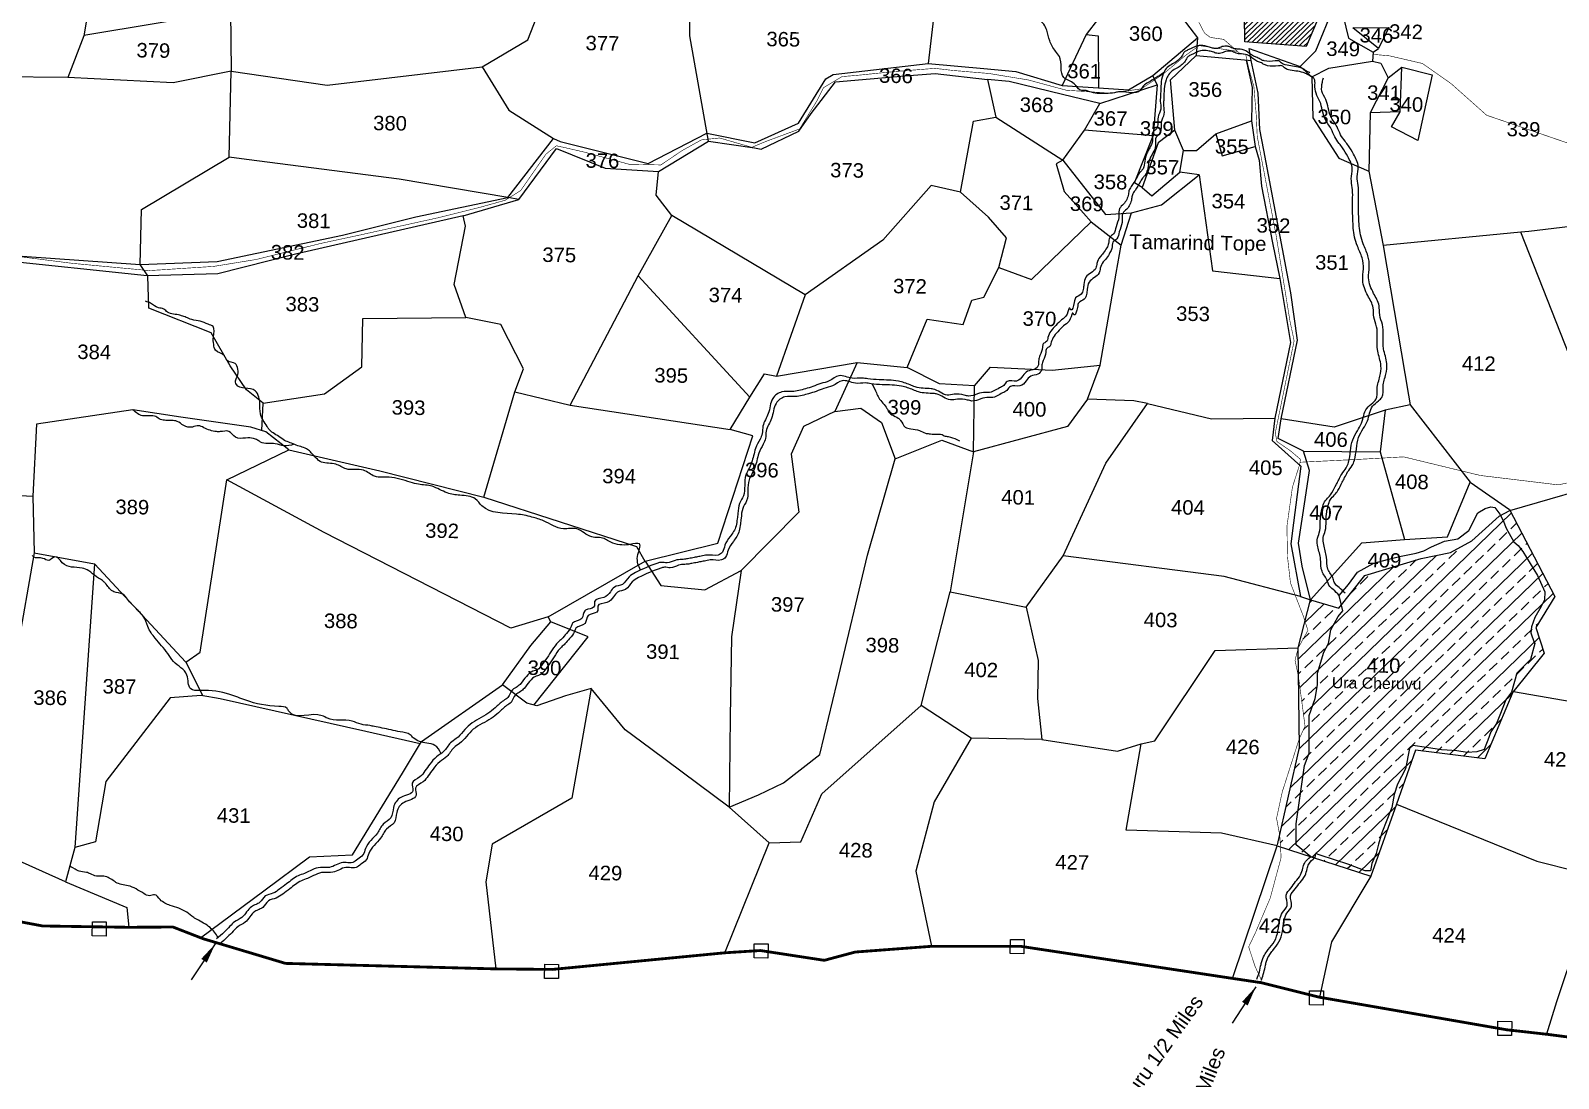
# Model space of a CAD drawing. Header units: feet. Extents: x 744761 to 763303, y 1620064 to 1627037.
# Drawn here: x 751980 to 754616, y 1621696 to 1623505 of the extents above; entities that cross this region are included whole.
import ezdxf
from ezdxf.enums import TextEntityAlignment as Align

# ---------------------------------------------------------------- set-up
doc = ezdxf.new("R2010")
doc.units = ezdxf.units.FT
doc.header["$LTSCALE"] = 15
doc.header["$MEASUREMENT"] = 0
doc.linetypes.add('HIDDEN2', pattern=[0.1875, 0.125, -0.0625])
for name, color, linetype in [('PLOT', 7, 'Continuous'), ('PLOT NO', 7, 'Continuous'), ('ROADS', 6, 'Continuous'), ('TANKS-STREAM', 4, 'Continuous'), ('TEXT', 1, 'Continuous'), ('VILLAGE', 30, 'Continuous'), ('VILLAGE STONES', 240, 'Continuous')]:
    doc.layers.add(name, color=color, linetype=linetype)
doc.layers.add('VILLAGE BOUNDRY', color=5, linetype='HIDDEN2', lineweight=100)
doc.styles.get("Standard").update_dxf_attribs({"font": 'arial.ttf'})
doc.linetypes.add('DOTS', pattern='A,1e-06,-3,["●",Standard,S=3,R=0,X=-1.25,Y=-1.25],-3', length=6.000001)
doc.dimstyles.get("Standard").update_dxf_attribs({"dimtxt": 0.18, "dimasz": 0.18, "dimexe": 0.18, "dimexo": 0.0625, "dimgap": 0.09, "dimtad": 0, "dimtih": 1, "dimtoh": 1, "dimdec": 4, "dimzin": 0, "dimdsep": 46, "dimtxsty": 'Standard', "dimcen": 0.09, "dimadec": 0, "dimazin": 0, "dimtfac": 1, "dimtdec": 4, "dimtofl": 0, "dimtmove": 0, "dimatfit": 3, "dimfxl": 1, "dimtolj": 1, "dimtzin": 0, "dimarcsym": 0})

msp = doc.modelspace()

# ---------------------------------------------------------------- hatches: boundary and pattern name
at = {"layer": 'TANKS-STREAM'}
h = msp.add_hatch(dxfattribs=at)
h.set_pattern_fill('ANSI33', color=256, scale=150, angle=359.094602, style=0)
h.paths.add_polyline_path([(754537.8, 1622362.3), (754591.5, 1622429.8), (754577.1, 1622474.4), (754609.9, 1622527.7), (754532.4, 1622676.3), (754513.7, 1622666.6), (754466.7, 1622623.9), (754430.2, 1622603.4), (754379.6, 1622593.5), (754282, 1622563.7), (754237.6, 1622507.7), (754188.3, 1622522.2), (754178.9, 1622485), (754184, 1622469.1), (754167.3, 1622439), (754168, 1622387.3), (754179.1, 1622303.5), (754169.4, 1622283.2), (754169.6, 1622267.1), (754135.4, 1622115.6), (754136.7, 1622095.7), (754292.5, 1622044.7), (754336.7, 1622169.2), (754369.4, 1622262.2), (754489.2, 1622247.7)])
h.paths.add_polyline_path([(754286.5, 1622393.9), (754342, 1622393), (754342.5, 1622422.9), (754287, 1622423.8)], flags=24)
h.paths.add_polyline_path([(754288, 1622575.5), (754343.5, 1622574.6), (754344, 1622604.6), (754288.5, 1622605.4)], flags=25)
at = {"layer": 'VILLAGE'}
h = msp.add_hatch(dxfattribs=at)
h.set_pattern_fill('ANSI31', color=256, scale=48.840673, angle=-0.9054, style=0)
h.set_pattern_definition([(44.09460227, (-7660.5757, 49417.927), (-4.24819309, 4.384621666), [])])
h.paths.add_polyline_path([(754202.5, 1623527.3), (754216.6, 1623547.1), (754208.4, 1623551.2), (754204.8, 1623585.1), (754191.8, 1623610.8), (754174.1, 1623611.5), (754175, 1623563.1), (754134.2, 1623565.9), (754131.9, 1623597.9), (754046.1, 1623595.8), (754045.8, 1623570.1), (754027.2, 1623573.3), (754033.7, 1623602.4), (754117.9, 1623607.6), (754120.6, 1623647.7), (754026.6, 1623638.7), (754006.9, 1623578.9), (754003.5, 1623542.8), (754034.8, 1623540.7), (754045.8, 1623548.2), (754045.7, 1623549.8), (754060.8, 1623558.5), (754045.8, 1623548.2), (754047.6, 1623531.6), (754074.7, 1623530.2), (754075, 1623484.9), (754181.2, 1623477.1)])

# ---------------------------------------------------------------- linework, layer by layer
at = {"layer": 'PLOT'}
for points in [[(753316.9, 1623048.4), (753086.5, 1623185.6), (753059.4, 1623220.6), (753063.7, 1623261.1), (753150, 1623313.7), (753117.8, 1623495.5), (753116.3, 1623674.8)], [(752096.7, 1623644.1), (752072, 1623495.6), (752044.5, 1623423.6), (751806, 1623425.7), (751693.6, 1623483.6)], [(752759.1, 1623442.1), (752837.9, 1623488.6), (752873.2, 1623579.1)], [(752072.2, 1623496.7), (752325.2, 1623538.8), (752326.2, 1623434.4), (752226, 1623414.4), (752044.5, 1623423.6)], [(753954, 1623544), (753993.4, 1623491.7)], [(754170.8, 1623442.3), (754197.6, 1623469.8), (754229.3, 1623546.7), (754240.7, 1623545.8), (754254.2, 1623491.3), (754296.8, 1623467.1), (754295.4, 1623451.9)], [(753537.9, 1623525.8), (753528.8, 1623447.7)], [(753822.9, 1623525.1), (753801.5, 1623497.8), (753760.1, 1623409.9)], [(754296.8, 1623467.1), (754305.7, 1623473.6), (754261.4, 1623509.5), (754323.5, 1623509.6), (754305.7, 1623473.6)], [(751867.4, 1623122), (752169.5, 1623100.9), (752302, 1623106.1), (752518.7, 1623151.2), (752645.2, 1623183.1), (752803.9, 1623216.1), (752882.5, 1623318.1), (752894, 1623313.3), (753046, 1623274.9), (753146.8, 1623327.6), (753229.8, 1623311), (753305.3, 1623344.9), (753352.4, 1623421.4), (753365, 1623428.6), (753528.8, 1623447.7), (753624.6, 1623438.8), (753680.2, 1623433.7), (753760.1, 1623409.9), (753822.5, 1623405.7), (753874.6, 1623402.1), (753916.7, 1623426.8), (753993.4, 1623491.7), (753991, 1623461.3), (754080.7, 1623453.4), (754086.2, 1623452.9), (754082.9, 1623473.8), (754170.8, 1623442.3), (754190.9, 1623424.9), (754219.8, 1623439.7), (754295.4, 1623451.9), (754309.6, 1623448), (754322.2, 1623422.9), (754346.1, 1623441.4), (754398.2, 1623428), (754373.5, 1623314.9), (754328.1, 1623338.5), (754343.2, 1623364.3), (754346.1, 1623441.4)], [(753801.5, 1623497.8), (753822.4, 1623495.3), (753822.5, 1623405.7)], [(753969.4, 1623297.3), (753954.5, 1623332.4), (753946.8, 1623419.4), (753991, 1623461.3)], [(754077.3, 1623453.7), (754087.8, 1623406.5), (754086.8, 1623348.8), (754093, 1623304.4), (754099.7, 1623280.6), (754104.1, 1623236), (754123.1, 1623138.3), (754135.8, 1623076.4), (754154.2, 1622966.1), (754127.1, 1622835.6), (754122.1, 1622797.1), (754171.6, 1622752.7), (754159.2, 1622654.9), (754154.5, 1622618.6), (754171, 1622527.8), (754188.3, 1622522.2), (754173.8, 1622580), (754167.8, 1622619.5), (754179.1, 1622695.3), (754186.5, 1622744.9), (754176.6, 1622778.7), (754308.9, 1622777.2)], [(754317.3, 1622849.2), (754229.4, 1622819.8), (754137.8, 1622834.5), (754166, 1622970.3), (754154.8, 1623052), (754129.8, 1623182.6), (754107.8, 1623298), (754101, 1623333.6), (754098, 1623396.3), (754086.2, 1623452.9)], [(752815.6, 1622880.9), (752830.9, 1622920.9), (752791.7, 1622997.2), (752731.3, 1623009.2), (752710.9, 1623066.1), (752730.7, 1623166.9), (752726.5, 1623184.8), (752822.4, 1623212.8), (752803.9, 1623216.1), (752616.4, 1623248.1), (752352.7, 1623282.1), (752323.1, 1623285.9), (752326.2, 1623434.4), (752492.1, 1623410.4), (752759.1, 1623442.1), (752805.3, 1623366.9), (752882.5, 1623318.1)], [(753150, 1623313.7), (753229.3, 1623302.3), (753240.7, 1623299.7), (753305.9, 1623331.1), (753326.8, 1623361.2), (753368.7, 1623416.3), (753488.8, 1623426.2), (753540.8, 1623430.4), (753631.2, 1623419.9)], [(753898.1, 1623233.9), (753884.6, 1623241.7), (753916.9, 1623322.6), (753798.5, 1623332.4), (753824.9, 1623378.6), (753924, 1623410.6), (753916.7, 1623426.8)], [(754190.9, 1623424.9), (754192.6, 1623353.9), (754237.5, 1623284.2), (754289.3, 1623261.9)], [(754322.2, 1623422.9), (754291.4, 1623362.4), (754289.3, 1623261.9), (754313.9, 1623133.8), (754357.4, 1622875.1), (754360.2, 1622858.7), (754464.1, 1622724.8), (754531.7, 1622677.6), (754609.9, 1622527.7), (754577.1, 1622474.4), (754591.5, 1622429.8), (754537.8, 1622362.3), (754489.2, 1622247.7), (754369.4, 1622262.2), (754336.7, 1622169.2), (754292.5, 1622044.7), (754224.7, 1621931.7), (754203.9, 1621836)], [(753824.9, 1623378.6), (753760.5, 1623394.3), (753668.3, 1623416.7), (753631.2, 1623419.9), (753645.7, 1623355.1), (753760.9, 1623280.7), (753798.5, 1623332.4)], [(753924, 1623410.6), (753916.9, 1623322.6)], [(753608.7, 1622891.1), (753548.2, 1622894.7), (753492.8, 1622923.1), (753527, 1623006.2), (753589.1, 1622996.9), (753604.1, 1623039), (753624.6, 1623044.1), (753650.5, 1623095.4), (753663.9, 1623146.5), (753632.8, 1623182.3), (753584.4, 1623225.5), (753607.3, 1623348), (753645.7, 1623355.1)], [(753907, 1622860.9), (753883.6, 1622865.6), (753804, 1622868.4), (753825.3, 1622926.9), (753853.1, 1623085.5), (753861.6, 1623133.9), (753879.7, 1623189.9), (753931.3, 1623203.7), (753996.3, 1623255.7), (753962.8, 1623260), (753969.4, 1623297.3), (753991.7, 1623297.3), (754025.4, 1623326.3), (754086.8, 1623348.8)], [(754343.2, 1623364.3), (754291.4, 1623362.4)], [(753954.5, 1623332.4), (753925.8, 1623310.6), (753898.1, 1623233.9), (753914.9, 1623219.3), (753962.8, 1623260)], [(754025.4, 1623326.3), (754035.8, 1623288.4), (754092.9, 1623304.6)], [(752822.4, 1623212.8), (752887.8, 1623301.2), (752971.6, 1623266.9), (753063.7, 1623261.1)], [(752381.7, 1622861.4), (752352.8, 1622884.4), (752324.7, 1622926.1), (752291.7, 1622982.7), (752184.2, 1623025.6), (752182.5, 1623081), (752169.5, 1623100.9), (752171.8, 1623195.5), (752323.1, 1623285.9)], [(753760.9, 1623280.7), (753749.9, 1623274.3), (753763.5, 1623226.9), (753783.5, 1623204.3), (753810.2, 1623174.3), (753861.6, 1623133.9)], [(753760.9, 1623280.7), (753835, 1623186.9), (753879.7, 1623189.9)], [(753584.4, 1623225.5), (753534.2, 1623237.1), (753450.5, 1623142.8), (753316.9, 1623048.4), (753266.9, 1622907.8), (753406.3, 1622931.6), (753492.8, 1622923.1)], [(753996.3, 1623255.7), (754019.3, 1623089.6), (754135.8, 1623076.4)], [(754532.4, 1622676.3), (754719.2, 1622730), (754884.7, 1622915.8), (754689, 1623058.8), (754768.8, 1623146.7), (754878.3, 1623252.7), (754921.3, 1623249.7), (754826.9, 1623092.8), (754845.5, 1623079), (754936.2, 1623186.5), (754967.9, 1623176), (754990.1, 1623159.7), (755025.4, 1623156.8), (755108.7, 1623130.2), (755043.9, 1623100.6), (755019.5, 1623081.5), (754995.1, 1623071.3), (754959.7, 1623028.9), (754920.2, 1623105.5), (754863.9, 1623044.5), (754884.7, 1622915.8)], [(752726.6, 1623184.5), (752437.5, 1623118.3), (752303.5, 1623084.8), (752181.4, 1623081), (751917.9, 1623108.8), (751708.7, 1623103.1), (751611.2, 1623116.8), (751527.3, 1623097), (751440.6, 1623084.5), (751226.7, 1623058.3), (751119.8, 1623235.3)], [(752911.3, 1622857.9), (753028.6, 1623081.2), (753086.5, 1623185.6)], [(753650.5, 1623095.4), (753706.9, 1623075), (753810.2, 1623174.3)], [(754565, 1623157.7), (754551.6, 1623156.4)], [(754768.8, 1623146.7), (754713.4, 1623175.3), (754565, 1623157.7)], [(755040.3, 1622364.3), (755025.2, 1622369.9), (755008.3, 1622383.1), (754973.4, 1622388.9), (754885, 1622477.9), (754757, 1622625.2), (754719.2, 1622730), (754551.6, 1623156.4), (754313.9, 1623133.8)], [(753028.6, 1623081.2), (753221.2, 1622871.5)], [(752379.3, 1622814), (752381.7, 1622861.4), (752487.4, 1622877.5), (752552, 1622924.2), (752553.4, 1623007.4), (752731.3, 1623009.2)], [(753406.3, 1622931.6), (753367.6, 1622847), (753412.9, 1622852.5), (753448.5, 1622827.8), (753471.7, 1622765.3), (753552.7, 1622797.7), (753607.3, 1622777.6)], [(753804, 1622868.4), (753769.3, 1622820.9), (753607.3, 1622777.6), (753608.7, 1622891.1), (753636.6, 1622923.8), (753742.7, 1622918.4), (753825.3, 1622926.9)], [(753040.6, 1622588.8), (753166.2, 1622619.5), (753226.2, 1622804.9), (753187.2, 1622816), (753221.2, 1622871.5), (753246.2, 1622912.3), (753266.9, 1622907.8)], [(752873.3, 1622492.8), (752808.9, 1622473.2), (752487, 1622638), (752319.1, 1622729.3), (752426.1, 1622780.8), (752583, 1622744.6), (752762.2, 1622699.4), (752815.6, 1622880.9), (752911.3, 1622857.9), (753187.2, 1622816)], [(752426.1, 1622780.8), (752386.4, 1622811.8), (752360.1, 1622819.8), (752239.5, 1622837.5), (752156.8, 1622849.7), (751990.5, 1622825), (751984.4, 1622700.9)], [(752379.3, 1622814), (752381.7, 1622861.4), (752381.7, 1622861.4)], [(753367.6, 1622847), (753313.9, 1622821.4), (753292.6, 1622773.5), (753305.9, 1622673), (753206.3, 1622572.8), (753189.5, 1622457.8), (753187.4, 1622319.5), (753185.6, 1622163.8)], [(754171, 1622527.8), (754039.5, 1622562.3), (753761.9, 1622598), (753815.1, 1622713.9), (753835.4, 1622758), (753907, 1622860.9), (754017.6, 1622834.3), (754127.1, 1622835.6)], [(754360.2, 1622858.7), (754317.3, 1622849.2), (754308.9, 1622777.2), (754350.9, 1622626.2)], [(752380.5, 1622837.7), (752380.5, 1622837.7)], [(754176.6, 1622778.7), (754132.5, 1622800.2), (754137.8, 1622834.5)], [(753254.3, 1622102.4), (753185.6, 1622163.8), (753236.2, 1622185.2), (753279, 1622206.1), (753342.2, 1622254.9), (753371.7, 1622379.1), (753423.9, 1622599.2), (753471.7, 1622765.3)], [(753607.3, 1622777.6), (753566.6, 1622535.5), (753697.8, 1622509.2), (753761.9, 1622598)], [(751561.8, 1622245.8), (751533, 1622428.7), (751626.2, 1622549.9), (751733.9, 1622714.4), (751887.8, 1622706.1), (751984.4, 1622700.9), (751986.5, 1622603), (752090.6, 1622583.9), (752248.4, 1622414.5), (752272.7, 1622431.5), (752319.1, 1622729.3)], [(754188.3, 1622522.2), (754277.2, 1622620.2), (754350.9, 1622626.2), (754424.9, 1622630.4), (754464.1, 1622724.8)], [(752762.2, 1622699.4), (753025.7, 1622614), (753040.3, 1622588.7)], [(754131.7, 1622099), (754169.6, 1622267.1), (754167.3, 1622439), (754188.3, 1622522.2), (754237.6, 1622507.7), (754282, 1622563.7), (754379.6, 1622593.5), (754430.2, 1622603.4), (754466.7, 1622623.9), (754513.7, 1622666.6), (754532.4, 1622676.3)], [(751986.5, 1622603), (751897.9, 1622098.9)], [(752090.6, 1622583.9), (752056.6, 1622094.6)], [(753185.6, 1622163.8), (753050.1, 1622264.7), (753006.2, 1622297.3), (752947.4, 1622369.1), (752902.9, 1622356.1), (752853.7, 1622339), (752836.4, 1622343.6), (752794.7, 1622375.1), (752843.2, 1622443.2), (752877.8, 1622484), (752873.3, 1622492.8), (753040.6, 1622588.8), (753067.7, 1622546.6), (753143.8, 1622539.3), (753206.3, 1622572.8)], [(753725.2, 1622281.1), (753603.2, 1622283), (753516.7, 1622339.7), (753566.6, 1622535.5)], [(753697.8, 1622509.2), (753718.6, 1622417), (753717.5, 1622351.4), (753725.2, 1622281.1), (753855.3, 1622260.9), (753896.2, 1622273.4)], [(752848.8, 1622340.3), (752942.1, 1622457.9), (752877.8, 1622484)], [(754131.2, 1622097.5), (754034.7, 1622119.3), (753870.5, 1622124.1), (753896.2, 1622273.4), (753919.7, 1622278.7), (754024.2, 1622434.6), (754167.3, 1622439)], [(752248.4, 1622414.5), (752277.7, 1622356.4)], [(752273.6, 1621938.6), (752382.7, 1622019.9), (752461.2, 1622078.4), (752535.5, 1622081.6), (752621.7, 1622222.9), (752654.8, 1622277.2), (752794.7, 1622375.1)], [(752947.4, 1622369.1), (752913.8, 1622179.5), (752776.7, 1622100.4), (752765.8, 1622035), (752782.8, 1621884.9)], [(752652.6, 1622273.5), (752558.6, 1622294.7), (752307.4, 1622351), (752274.6, 1622357), (752220.9, 1622353), (752110.3, 1622208.3), (752092.1, 1622104.4), (752056.6, 1622094.6), (752040.8, 1622034.9), (752146.4, 1621991), (752149.5, 1621956.7)], [(755020.3, 1622250), (754966.3, 1622257.6), (754931.6, 1622282.6), (754897.8, 1622298.1), (754724.5, 1622330.9), (754538.7, 1622363.4)], [(753178.2, 1621912.7), (753254.3, 1622102.4), (753309.4, 1622104.5), (753345.1, 1622187.3), (753516.7, 1622339.7)], [(753603.2, 1622283), (753539.1, 1622173.1), (753507.8, 1622053.7), (753534.7, 1621923.9)], [(752040.8, 1622034.9), (751897.9, 1622098.9), (751854.9, 1622100), (751759, 1622170.4), (751708.7, 1622181.8), (751649.3, 1622025)], [(754336.7, 1622169.2), (754579.2, 1622070.8), (754647.6, 1622053.8), (754687, 1622025.6), (754649.3, 1621936.4), (754613.1, 1621828.3), (754595.9, 1621772.1)], [(754053.9, 1621868.5), (754131.2, 1622097.5), (754292.5, 1622044.7)]]:
    msp.add_lwpolyline(points, dxfattribs=at)
at = {"layer": 'ROADS', "linetype": 'HIDDEN2', "ltscale": 10, "const_width": 1}
for points in [[(753992.9, 1623524.6), (754005.6, 1623500.1), (754015.7, 1623492.6), (754038.5, 1623489.4), (754057.6, 1623473), (754067.3, 1623464.2), (754076.7, 1623463.2), (754081.8, 1623440), (754090.8, 1623407.7), (754094.8, 1623359.1), (754096.6, 1623321.6), (754128.8, 1623153.1), (754153, 1623003.2), (754160.2, 1622969.2), (754133.4, 1622837.9), (754127.6, 1622809.8), (754130.7, 1622795), (754153.5, 1622779.4), (754171.3, 1622764.3), (754169.5, 1622754.5), (754157.3, 1622716.7), (754147.8, 1622648.6), (754148.8, 1622596), (754153.9, 1622551.1), (754176.6, 1622492.4), (754184, 1622469.1), (754167.3, 1622439), (754161.8, 1622417.6), (754168, 1622387.3), (754179.1, 1622303.5), (754169.4, 1622283.2), (754139.8, 1622190.7), (754129.9, 1622144.9), (754135.4, 1622115.6), (754137.8, 1622077.3), (754119.1, 1622007.6), (754094, 1621948.6), (754081.8, 1621922.9), (754093, 1621888.6), (754103.7, 1621866.2), (754102.5, 1621861.3)], [(754170.4, 1622759.4), (754277, 1622764.7), (754349.2, 1622768.7), (754481.4, 1622736.6), (754615.7, 1622720.4), (754667.2, 1622731)]]:
    msp.add_lwpolyline(points, dxfattribs=at)
at = {"layer": 'ROADS', "linetype": 'DOTS', "ltscale": 0.5, "const_width": 1}
for points in [[(754062.5, 1623468.6), (753996.5, 1623478.6), (753972.4, 1623461.3), (753934.2, 1623429.4), (753896.6, 1623403.9), (753843.6, 1623396.4), (753766.8, 1623401.6), (753701.9, 1623419.2), (753634, 1623430.4), (753571.4, 1623435.7), (753540.7, 1623439.3), (753468, 1623433.5), (753405.8, 1623427.2), (753380.3, 1623425.1), (753348.2, 1623405.8), (753336.3, 1623382.2), (753307, 1623334.7), (753249.2, 1623313.3), (753224.6, 1623303), (753169, 1623319.1), (753137.5, 1623315.8), (753104.4, 1623297.4), (753067.7, 1623272.6), (753012.6, 1623273.8), (752936.9, 1623294.4), (752908.6, 1623301), (752887.5, 1623305.7), (752869.2, 1623291), (752825.8, 1623228.3), (752799, 1623211.6), (752756.5, 1623199.7), (752684.6, 1623181.7), (752542.8, 1623150.4), (752480, 1623136.9), (752369.4, 1623109.4), (752296.6, 1623097.5), (752185.4, 1623090.2), (752053.5, 1623102.6), (751941.7, 1623116.8)], [(755311.1, 1623003.7), (755242.8, 1623033.7), (755210, 1623043.9), (755092.8, 1623082.4), (755076.3, 1623115.4), (755012.6, 1623139.6), (754918.4, 1623209.1), (754832.8, 1623260.4), (754758.4, 1623284.4), (754660, 1623300.8), (754492.3, 1623358.4), (754431.1, 1623412.9), (754381.6, 1623447.7), (754324.6, 1623460.9), (754296.4, 1623463.5)]]:
    msp.add_lwpolyline(points, dxfattribs=at)
at = {"layer": 'TANKS-STREAM'}
msp.add_lwpolyline([(754188.9, 1622078.3), (754163.9, 1622099.3), (754163.8, 1622135.5), (754178, 1622235.9), (754186.4, 1622257.4), (754186.1, 1622322), (754196.6, 1622351.4), (754200.3, 1622375.5), (754200.6, 1622395.2), (754211.6, 1622431.6), (754219.5, 1622446.7), (754223.3, 1622469.9), (754236.2, 1622492.9), (754244.4, 1622502.7), (754237.9, 1622529.5), (754253.9, 1622548.3), (754269.3, 1622569.4), (754297.9, 1622585.5), (754321.3, 1622591.3), (754342.2, 1622596.8), (754370.9, 1622602.2), (754383.9, 1622606.3), (754397, 1622613.4), (754419.7, 1622623), (754442.6, 1622627.2), (754461.5, 1622641.6), (754477.3, 1622672.2), (754490, 1622679.5), (754499.3, 1622682.7), (754506.2, 1622681.4), (754515.1, 1622669.8), (754520.6, 1622658.6), (754525.8, 1622645.4), (754539.2, 1622622.3), (754546.6, 1622615.6), (754554.6, 1622605.3), (754579.9, 1622564), (754592.5, 1622536), (754592.2, 1622522.1), (754586.3, 1622510.7), (754575.4, 1622491.7), (754569.9, 1622475.5), (754568.8, 1622464.9), (754574.3, 1622448.5), (754575.7, 1622446.6), (754568, 1622418.9), (754544.6, 1622395.5), (754535, 1622362.5), (754525.7, 1622349.3), (754515.2, 1622323), (754509.2, 1622308.3), (754499.8, 1622294), (754494.3, 1622279.7), (754490.8, 1622271.1), (754487.8, 1622263.5), (754475.3, 1622259.4), (754458.9, 1622258.7), (754441.2, 1622261.4), (754424.4, 1622262.6), (754414.3, 1622263.2), (754388.5, 1622267), (754365, 1622270.7), (754359.2, 1622265.1), (754352.3, 1622230.3), (754338.4, 1622203.7), (754332.9, 1622186.1), (754328.7, 1622163.6), (754311.5, 1622120), (754305.5, 1622100.2), (754301.5, 1622084.1), (754294.5, 1622066.7), (754291.9, 1622054.3), (754282.8, 1622054.1), (754254.4, 1622065), (754204.9, 1622081.2), (754197.1, 1622083.8), (754196, 1622077.2), (754188.9, 1622078.3)], dxfattribs=at)
for points in [[(753934.9, 1623431.3), (753908.2, 1623414.8), (753900, 1623408.8), (753894.5, 1623401.1), (753860.8, 1623398.8), (753846.7, 1623396.7), (753832.1, 1623395.8), (753820.3, 1623396), (753807.7, 1623399), (753801.3, 1623400.8), (753791, 1623401.8), (753780.8, 1623412.8), (753762.9, 1623423.5), (753755.2, 1623459.9), (753748.7, 1623468.8), (753738.5, 1623486.7), (753733.3, 1623505), (753728.4, 1623515.3), (753715, 1623529.2), (753711.7, 1623548.8), (753689.4, 1623571.3), (753679.3, 1623572.4), (753671.8, 1623584.5), (753652.7, 1623593.5), (753641.3, 1623603.8), (753624.6, 1623613.7), (753602, 1623647.2), (753585.9, 1623661.9), (753568.8, 1623681.4), (753561.2, 1623687.3), (753542.3, 1623705.8), (753535.2, 1623712.2), (753526.7, 1623722.9), (753518.6, 1623733.6), (753512, 1623739), (753497.1, 1623741.2), (753485.1, 1623741.9), (753457, 1623738.5), (753436.7, 1623733), (753416.1, 1623740.6), (753397.7, 1623735.1), (753388.5, 1623735.2), (753379.8, 1623732.5), (753358.1, 1623729.5), (753349.9, 1623729.6), (753335, 1623729.4), (753301.7, 1623723.1), (753287.1, 1623714.2), (753281.8, 1623710.5), (753273.4, 1623702.4), (753265.6, 1623696.8), (753253.1, 1623692.7), (753239.1, 1623691), (753229.4, 1623690.6), (753212.6, 1623693.8), (753203.1, 1623696.8), (753162.3, 1623718.1), (753150.8, 1623726), (753129.9, 1623739.8), (753119.9, 1623748.6), (753096.6, 1623766.8), (753090.4, 1623771.7), (753065.5, 1623782.2), (753056, 1623786.2), (753042.1, 1623789.8), (753032, 1623794.3), (753027.8, 1623798.2), (753019.2, 1623802.6), (752998.5, 1623806.3)], [(754187.5, 1623431.5), (754179.8, 1623435.8), (754175.8, 1623438.3), (754170.3, 1623440.6), (754144.7, 1623445.5), (754138, 1623448.7), (754135.3, 1623451.4), (754127.6, 1623452.2), (754108.7, 1623452.2), (754103.1, 1623454.3), (754096.6, 1623458), (754090.1, 1623460.4), (754076.9, 1623469.6), (754063.8, 1623472.6), (754056.8, 1623473.2), (754048, 1623476.8), (754042.5, 1623477.7), (754034.2, 1623476.1), (754026.1, 1623473.4), (754021.5, 1623473.8), (754014, 1623476.1), (754005.9, 1623478.1), (753993.1, 1623478), (753977.1, 1623471), (753971.7, 1623468.2), (753966.5, 1623460.2), (753961.3, 1623454.5), (753954.7, 1623449.3), (753945.6, 1623444.3), (753937.7, 1623436.6), (753933.6, 1623427.8), (753930.6, 1623412.5), (753929.8, 1623395.6), (753929.4, 1623388.6), (753929.3, 1623382.9), (753930, 1623369), (753925.4, 1623355), (753925, 1623349.2), (753924.5, 1623339.7), (753921.5, 1623333.6), (753916.7, 1623329.2), (753915.7, 1623314.3), (753911.1, 1623302.2), (753907.8, 1623296), (753904.8, 1623289.3), (753897.7, 1623263.4), (753894.5, 1623260.1), (753889.7, 1623252.6), (753880.1, 1623236.9), (753875.7, 1623229.5), (753874.3, 1623222.3), (753865.8, 1623204.8), (753859.1, 1623197.4), (753858, 1623184.8), (753857.8, 1623181.7), (753853, 1623165.6), (753848.7, 1623153.6), (753842, 1623147.6), (753840.1, 1623137), (753837, 1623129.7), (753831, 1623120.2), (753825.3, 1623113.7), (753820.1, 1623102.7), (753818.2, 1623094.6), (753800.9, 1623078.8), (753797.5, 1623066.5), (753796.3, 1623057.4), (753792.6, 1623049.6), (753783.2, 1623043.2), (753780.8, 1623035.2), (753774.7, 1623022.6), (753773.1, 1623025.2), (753768.5, 1623015.2), (753759, 1623005.2), (753749.2, 1622995.7), (753740.5, 1622985.7), (753735.5, 1622974.9), (753732.9, 1622967.6), (753727.2, 1622963.7), (753726.3, 1622958), (753721.6, 1622943.6), (753719.5, 1622935.9), (753719.1, 1622927.8), (753712.4, 1622919.9), (753700.2, 1622916.4), (753692.3, 1622908.5), (753681.5, 1622899.6), (753665.2, 1622898.9), (753659.1, 1622892), (753651.7, 1622887.6), (753632.4, 1622879.6), (753628, 1622879.8), (753614, 1622877.3), (753598.7, 1622873.6), (753591.2, 1622875.3), (753573.6, 1622876.7), (753561.7, 1622875.4), (753537.3, 1622885.8), (753533.9, 1622886.3), (753506.5, 1622889.4), (753497.6, 1622892.9), (753477.4, 1622899.3), (753444.1, 1622901.8), (753424.7, 1622903.5), (753414.9, 1622904.7), (753397.6, 1622904.3), (753374.9, 1622908.7), (753358.3, 1622899.8), (753343.5, 1622895.4), (753330, 1622890.2), (753317, 1622886.2), (753294.3, 1622881.4), (753276.2, 1622880.8), (753260.8, 1622869.4), (753253, 1622843.4), (753243.8, 1622821.8), (753242.5, 1622808.9), (753238.8, 1622799.3), (753231, 1622783.4), (753227.6, 1622770.6), (753219, 1622747.2), (753214.2, 1622737.3), (753210, 1622701.4), (753203.3, 1622688.3), (753200.6, 1622671.2), (753199.3, 1622661.6), (753197.4, 1622649.5), (753187.1, 1622631.1), (753178.2, 1622616.2), (753173.8, 1622604.2), (753166.5, 1622599.3), (753147.2, 1622599.2), (753137.2, 1622597.2), (753132.9, 1622596.6), (753125, 1622594.9), (753115.7, 1622593.3), (753108.5, 1622592), (753103.5, 1622591.7), (753092.4, 1622590.1), (753078.4, 1622585.7), (753068.1, 1622586.6), (753062.3, 1622585.2), (753023.7, 1622568.9), (753012.8, 1622561.6), (753001.2, 1622548.5), (752987.5, 1622543.8), (752980.6, 1622535.7), (752969, 1622525.8), (752953.2, 1622519.3), (752953.1, 1622511.8), (752941.9, 1622505.6), (752936.5, 1622503.2), (752931.2, 1622489.8), (752915.4, 1622481.5), (752913.1, 1622475.9), (752904.7, 1622463.8), (752896.4, 1622454.3), (752890.6, 1622449), (752871.2, 1622421.5), (752861.7, 1622408.8), (752855.2, 1622401.7), (752846.9, 1622398.7), (752826.2, 1622377.6), (752820, 1622372), (752811.5, 1622366.7), (752803.6, 1622353.4), (752796, 1622347.8), (752788.8, 1622341.9), (752781.9, 1622335.6), (752769.2, 1622325.8), (752753.7, 1622316.7), (752738.6, 1622307), (752714.6, 1622282.4), (752704.8, 1622275), (752692.8, 1622259.9), (752680.7, 1622251), (752669.1, 1622238.3), (752660.7, 1622226.7), (752652, 1622216.4), (752638.6, 1622205.2), (752639.8, 1622193.1), (752619.2, 1622180.9), (752606.5, 1622163.6), (752601.9, 1622145.7), (752588.8, 1622134.8), (752578.6, 1622119.3), (752567.3, 1622106.6), (752558.1, 1622092.5), (752553.7, 1622081.8), (752544.6, 1622074.1), (752536.3, 1622068.6), (752524.9, 1622068.4), (752518.8, 1622068.5), (752496, 1622060.1), (752480.3, 1622060), (752452.6, 1622049.7), (752441.8, 1622045.6), (752421.9, 1622031.6), (752409.6, 1622022.6), (752398.5, 1622015.6), (752385.2, 1622010.8), (752375.3, 1621999.5), (752369.2, 1621996.1), (752361.3, 1621992.3), (752344.8, 1621973.8), (752332.1, 1621966), (752324.3, 1621958.4), (752314.4, 1621948.5), (752301.2, 1621936.8)], [(754193.1, 1623423), (754185.4, 1623427.3), (754181.3, 1623429.8), (754175.9, 1623432.1), (754150.3, 1623437), (754143.6, 1623440.2), (754140.9, 1623442.9), (754133.2, 1623443.7), (754114.3, 1623443.7), (754108.7, 1623445.8), (754102.2, 1623449.5), (754095.7, 1623451.9), (754082.5, 1623461.1), (754069.4, 1623464.1), (754062.4, 1623464.7), (754053.6, 1623468.3), (754048.1, 1623469.2), (754039.8, 1623467.6), (754031.7, 1623464.9), (754027.1, 1623465.3), (754019.6, 1623467.6), (754011.5, 1623469.6), (753998.7, 1623469.5), (753982.7, 1623462.5), (753977.3, 1623459.7), (753972.1, 1623451.7), (753966.9, 1623446), (753960.3, 1623440.8), (753951.2, 1623435.8), (753943.3, 1623428.1), (753939.2, 1623419.3), (753936.1, 1623404), (753935.4, 1623387.1), (753935, 1623380.1), (753934.9, 1623374.4), (753935.6, 1623360.5), (753931, 1623346.5), (753930.6, 1623340.7), (753930.1, 1623331.2), (753927.1, 1623325.1), (753922.3, 1623320.7), (753921.3, 1623305.8), (753916.7, 1623293.7), (753913.4, 1623287.5), (753910.4, 1623280.8), (753903.3, 1623254.9), (753900.1, 1623251.6), (753895.3, 1623244.1), (753885.7, 1623228.4), (753881.3, 1623221), (753879.9, 1623213.8), (753871.4, 1623196.3), (753864.6, 1623188.9), (753863.6, 1623176.3), (753863.4, 1623173.2), (753858.6, 1623157.1), (753854.3, 1623145.1), (753847.6, 1623139.1), (753845.7, 1623128.5), (753842.5, 1623121.2), (753836.6, 1623111.7), (753830.9, 1623105.2), (753825.7, 1623094.2), (753823.8, 1623086.1), (753806.5, 1623070.3), (753803.1, 1623058), (753801.9, 1623048.9), (753798.2, 1623041.1), (753788.8, 1623034.7), (753786.4, 1623026.7), (753780.3, 1623014.1), (753778.7, 1623016.7), (753774.1, 1623006.7), (753764.6, 1622996.7), (753754.8, 1622987.2), (753746.1, 1622977.2), (753741.1, 1622966.4), (753738.5, 1622959.1), (753732.8, 1622955.2), (753731.9, 1622949.5), (753727.2, 1622935.1), (753725.1, 1622927.4), (753724.7, 1622919.3), (753718, 1622911.4), (753705.8, 1622907.9), (753697.9, 1622900), (753687.1, 1622891.1), (753670.8, 1622890.4), (753664.7, 1622883.5), (753657.3, 1622879.1), (753638, 1622871.1), (753633.6, 1622871.3), (753619.6, 1622868.8), (753604.3, 1622865.1), (753596.8, 1622866.8), (753579.2, 1622868.2), (753567.3, 1622867), (753542.9, 1622877.3), (753539.5, 1622877.8), (753512.1, 1622880.9), (753503.2, 1622884.4), (753483, 1622890.8), (753449.7, 1622893.3), (753430.3, 1622895), (753420.5, 1622896.2), (753403.2, 1622895.8), (753380.5, 1622900.2), (753363.9, 1622891.3), (753349.1, 1622886.9), (753335.6, 1622881.7), (753322.6, 1622877.7), (753299.9, 1622872.9), (753281.8, 1622872.3), (753266.4, 1622860.9), (753258.6, 1622834.9), (753249.4, 1622813.3), (753248.1, 1622800.4), (753244.4, 1622790.8), (753236.6, 1622774.9), (753233.2, 1622762.1), (753224.6, 1622738.7), (753219.8, 1622728.8), (753215.6, 1622692.9), (753208.9, 1622679.8), (753206.2, 1622662.7), (753204.9, 1622653.1), (753202.9, 1622641), (753192.7, 1622622.6), (753183.8, 1622607.7), (753179.4, 1622595.7), (753172.1, 1622590.8), (753152.8, 1622590.7), (753142.8, 1622588.7), (753138.5, 1622588.1), (753130.6, 1622586.4), (753121.3, 1622584.8), (753114.1, 1622583.5), (753109.1, 1622583.2), (753098, 1622581.6), (753084, 1622577.2), (753073.7, 1622578.1), (753067.9, 1622576.7), (753029.3, 1622560.4), (753018.4, 1622553.1), (753006.8, 1622540), (752993.1, 1622535.3), (752986.2, 1622527.2), (752974.6, 1622517.4), (752958.8, 1622510.8), (752958.7, 1622503.3), (752947.5, 1622497.1), (752942.1, 1622494.7), (752936.8, 1622481.3), (752921, 1622473), (752918.7, 1622467.4), (752910.3, 1622455.3), (752902, 1622445.8), (752896.2, 1622440.5), (752876.8, 1622413), (752867.3, 1622400.3), (752860.8, 1622393.2), (752852.5, 1622390.2), (752831.8, 1622369.1), (752825.6, 1622363.5), (752817.1, 1622358.2), (752809.2, 1622344.9), (752801.6, 1622339.3), (752794.4, 1622333.4), (752787.5, 1622327.1), (752774.8, 1622317.3), (752759.3, 1622308.2), (752744.1, 1622298.5), (752720.2, 1622273.9), (752710.4, 1622266.5), (752698.4, 1622251.4), (752686.3, 1622242.5), (752674.7, 1622229.8), (752666.3, 1622218.2), (752657.6, 1622207.9), (752644.2, 1622196.7), (752645.4, 1622184.6), (752624.8, 1622172.4), (752612.1, 1622155.1), (752607.5, 1622137.2), (752594.4, 1622126.3), (752584.2, 1622110.8), (752572.9, 1622098.1), (752563.7, 1622084), (752559.3, 1622073.3), (752550.2, 1622065.6), (752541.9, 1622060.1), (752530.5, 1622059.9), (752524.4, 1622060), (752501.6, 1622051.6), (752485.9, 1622051.5), (752458.2, 1622041.2), (752447.4, 1622037.1), (752427.5, 1622023.1), (752415.2, 1622014.1), (752404.1, 1622007.1), (752390.8, 1622002.3), (752380.9, 1621991), (752374.8, 1621987.6), (752366.9, 1621983.8), (752350.4, 1621965.3), (752337.7, 1621957.5), (752329.9, 1621949.9), (752320, 1621940), (752306.8, 1621928.3)], [(753032.6, 1622573.4), (753027.4, 1622596.7), (753030.6, 1622618.6), (753014.7, 1622617.6), (753008.3, 1622616.7), (752977.7, 1622623.3), (752969.6, 1622627.8), (752948.4, 1622630.6), (752922.5, 1622644.3), (752899.7, 1622644.7), (752865.3, 1622658.2), (752845.2, 1622664.9), (752818.4, 1622669.9), (752759, 1622684.1), (752747.5, 1622696.1), (752721, 1622702.4), (752699, 1622706.5), (752672.9, 1622717.9), (752649.6, 1622721.4), (752635.4, 1622724.9), (752598.7, 1622733.6), (752573.9, 1622735.2), (752554.6, 1622745.5), (752524.5, 1622747.8), (752507, 1622756), (752482.2, 1622759.7), (752464.6, 1622775.8), (752458.3, 1622781.5), (752438.7, 1622788.7), (752428, 1622793.2), (752418.6, 1622797), (752408.7, 1622803.8), (752398.6, 1622810.1), (752391.5, 1622816.3), (752388.2, 1622821.1), (752377, 1622843), (752375.8, 1622862), (752374.2, 1622871.7), (752367.9, 1622882.8), (752335.4, 1622893.8), (752334.2, 1622901.7), (752337, 1622907.9), (752337.8, 1622920), (752333.3, 1622929.8), (752319.8, 1622934.6), (752314.8, 1622943.1), (752299.4, 1622952.8), (752296.3, 1622962.5), (752295.6, 1622976), (752295, 1622993.7), (752286.8, 1622997.7), (752273.1, 1623003), (752258.3, 1623005.6), (752248.7, 1623009.5), (752240.8, 1623012), (752237.9, 1623013.1), (752216.7, 1623018.4), (752210.1, 1623023.9), (752200.7, 1623026.1), (752187.3, 1623034), (752178.4, 1623037.2)], [(753432.4, 1622894.7), (753439.5, 1622879), (753443.5, 1622870.7), (753457.7, 1622852.2), (753460.6, 1622846.7), (753466.3, 1622841.4), (753477.1, 1622835.5), (753481.2, 1622831.6), (753489.2, 1622820.2), (753498.8, 1622817.3), (753513.8, 1622814.1), (753524.1, 1622809.6), (753530.4, 1622808.6), (753541.1, 1622807.6), (753552.8, 1622807.2), (753556.4, 1622805.2), (753563.2, 1622803.7), (753578.2, 1622798.6), (753582.8, 1622796.3)], [(752434.5, 1622790.4), (752417.4, 1622787.6), (752402.4, 1622791.2), (752377.1, 1622794.2), (752371.8, 1622797.8), (752365, 1622800.5), (752351.3, 1622801.1), (752333.6, 1622802.8), (752322.2, 1622812.7), (752307.4, 1622812.2), (752300.9, 1622812.3), (752279.3, 1622819.1), (752270, 1622822.5), (752259.5, 1622820.2), (752244.4, 1622822.9), (752232.9, 1622830), (752223.6, 1622831.6), (752213.4, 1622831.7), (752204.4, 1622833.3), (752196.2, 1622838.1), (752186.1, 1622839.7), (752173.5, 1622839.6), (752156.8, 1622849.7)], [(752688.4, 1622256.3), (752677.9, 1622270.7), (752663.7, 1622274.6), (752640.6, 1622283.8), (752635.4, 1622288.8), (752618, 1622294.1), (752586.8, 1622300.7), (752573.4, 1622303.2), (752565.8, 1622304.8), (752550.6, 1622307.1), (752534.9, 1622312.6), (752492.3, 1622317.4), (752483.3, 1622321.9), (752426.4, 1622328.9), (752422.7, 1622334.5), (752408.7, 1622338), (752351.5, 1622348.5), (752324.1, 1622358.7), (752273.1, 1622365.5), (752256.5, 1622368.2), (752249.9, 1622392.1), (752226.8, 1622415.4), (752216.8, 1622429.5), (752195.2, 1622455.5), (752182.4, 1622475.7), (752174.8, 1622493.5), (752167.2, 1622501.8), (752161.7, 1622507.6), (752147.6, 1622522.8), (752139.5, 1622531.5), (752124, 1622536), (752110.7, 1622548.8), (752107.5, 1622552.6), (752094, 1622561.7), (752080.6, 1622572.1), (752069, 1622576.5), (752034.8, 1622586), (752022.4, 1622596.4), (752011.5, 1622590.1), (752001.7, 1622593.5), (751985.3, 1622596.4), (751983.6, 1622598.5)], [(754096.1, 1621867.4), (754100.3, 1621879.7), (754103.1, 1621892.6), (754105, 1621899.6), (754110.5, 1621911.1), (754115.5, 1621918.1), (754126.4, 1621932.6), (754135.5, 1621969.8), (754140.1, 1621982.1), (754148.3, 1621994.4), (754146.4, 1622012.2), (754154.6, 1622024.5), (754162.7, 1622035.5), (754171.4, 1622047.1), (754175.2, 1622059), (754178, 1622067), (754188.4, 1622078.4)], [(754103.7, 1621866.2), (754107.9, 1621878.5), (754110.8, 1621891.4), (754112.7, 1621898.4), (754118.2, 1621909.9), (754123.2, 1621916.9), (754134.1, 1621931.4), (754143.1, 1621968.6), (754147.7, 1621980.9), (754155.9, 1621993.2), (754154, 1622011), (754162.2, 1622023.3), (754170.4, 1622034.3), (754179, 1622045.9), (754182.8, 1622057.8), (754185.6, 1622065.8), (754196, 1622077.2)], [(752304, 1621939.2), (752290.1, 1621956.2), (752266.7, 1621970.6), (752261.8, 1621973.5), (752249.7, 1621982.6), (752221.3, 1621994.6), (752203.9, 1622004.5), (752194.2, 1622012.9), (752185.6, 1622011.3), (752175.4, 1622015), (752148.7, 1622028.5), (752137.2, 1622030.7), (752127.4, 1622034.2), (752124.6, 1622036.1), (752106.8, 1622044.9), (752093.9, 1622045.1), (752083.7, 1622049), (752076.9, 1622051.5), (752064, 1622053.4), (752057, 1622057.1), (752048.1, 1622062.5), (752048.3, 1622062.4)]]:
    msp.add_spline(points, degree=3, dxfattribs=at)
for points, knots in [([(754237.9, 1622529.5), (754234.7, 1622533), (754229.1, 1622539.1), (754219.4, 1622545.7), (754217.4, 1622558.6), (754205.4, 1622570.8), (754207.3, 1622592.9), (754201.4, 1622610), (754199, 1622625.9), (754207.3, 1622643.7), (754203.8, 1622663), (754208.9, 1622680.5), (754211.4, 1622691.6), (754219.7, 1622698.8), (754227, 1622708.5), (754231.9, 1622719.2), (754237.7, 1622729.8), (754242.2, 1622740.1), (754250.2, 1622748.5), (754258.1, 1622768.4), (754256.3, 1622792.1), (754268.9, 1622813.2), (754279.4, 1622829.9), (754280.7, 1622850.6), (754294.3, 1622860.4), (754304.9, 1622869.8), (754301.5, 1622888.2), (754308.9, 1622906.3), (754311.6, 1622928.8), (754302.9, 1622950.5), (754303.5, 1622973.2), (754303.9, 1622993.3), (754296.2, 1623009.2), (754298.3, 1623028.8), (754285.8, 1623048.3), (754276.4, 1623070.7), (754280.8, 1623093), (754278.2, 1623113.4), (754269.6, 1623130.6), (754262.6, 1623152.8), (754261.6, 1623175.6), (754260.3, 1623204.1), (754262.3, 1623227.4), (754257.5, 1623249.4), (754263.1, 1623268), (754253.5, 1623285.9), (754245.4, 1623300.1), (754237.2, 1623310.8), (754229.3, 1623321), (754224.3, 1623337), (754209.3, 1623354.4), (754208.4, 1623378.1), (754196.9, 1623395.8), (754195.8, 1623409.1), (754196.6, 1623419.5), (754193.8, 1623422.4), (754193.1, 1623423)], [0, 0, 0, 0, 14.892072, 25.687338, 33.654933, 53.232246, 74.646239, 97.206819, 109.534524, 122.260907, 155.599445, 166.399795, 178.440101, 189.245057, 199.088938, 215.857077, 225.026808, 236.161461, 250.057663, 260.174277, 301.093079, 318.892933, 334.181481, 361.868919, 376.115571, 384.40225, 403.687702, 426.184336, 444.962991, 471.422242, 495.731526, 514.510207, 532.134458, 548.579892, 572.257284, 600.982359, 620.66695, 640.529286, 662.788446, 679.519601, 711.426572, 732.514134, 767.169829, 782.732082, 800.577211, 823.705534, 841.377177, 851.400199, 865.174092, 880.675707, 902.167395, 933.409347, 949.399644, 965.03463, 975.093315, 977.817627, 977.817627, 977.817627, 977.817627]), ([(754248.1, 1622533.2), (754244.8, 1622536.7), (754239.2, 1622542.8), (754229.6, 1622549.4), (754227.6, 1622562.3), (754215.6, 1622574.5), (754217.5, 1622596.6), (754211.5, 1622613.7), (754209.2, 1622629.6), (754217.5, 1622647.4), (754213.9, 1622666.7), (754219.1, 1622684.2), (754221.5, 1622695.3), (754229.8, 1622702.5), (754237.2, 1622712.2), (754242, 1622722.9), (754247.8, 1622733.5), (754252.3, 1622743.7), (754260.3, 1622752.2), (754268.3, 1622772.1), (754266.5, 1622795.8), (754279, 1622816.9), (754289.5, 1622833.6), (754290.8, 1622854.3), (754304.4, 1622864.1), (754315.1, 1622873.5), (754311.7, 1622891.9), (754319, 1622910), (754321.8, 1622932.5), (754313, 1622954.1), (754313.7, 1622976.9), (754314.1, 1622997), (754306.3, 1623012.9), (754308.4, 1623032.5), (754296, 1623052), (754286.5, 1623074.4), (754291, 1623096.7), (754288.3, 1623117.1), (754279.7, 1623134.3), (754272.8, 1623156.4), (754271.8, 1623179.3), (754270.5, 1623207.8), (754272.5, 1623231.1), (754267.7, 1623253.1), (754273.3, 1623271.6), (754263.6, 1623289.6), (754255.5, 1623303.8), (754247.3, 1623314.5), (754239.4, 1623324.7), (754234.5, 1623340.7), (754219.3, 1623358.1), (754219, 1623381.8), (754206.2, 1623399.3), (754208.2, 1623412.2), (754210.1, 1623420.6), (754210.7, 1623423.2)], [0, 0, 0, 0, 14.892072, 25.687338, 33.654933, 53.232246, 74.646239, 97.206819, 109.534524, 122.260907, 155.599445, 166.399795, 178.440101, 189.245057, 199.088938, 215.857077, 225.026808, 236.161461, 250.057663, 260.174277, 301.093079, 318.892933, 334.181481, 361.868919, 376.115571, 384.40225, 403.687702, 426.184336, 444.962991, 471.422242, 495.731526, 514.510207, 532.134458, 548.579892, 572.257284, 600.982359, 620.66695, 640.529286, 662.788446, 679.519601, 711.426572, 732.514134, 767.169829, 782.732082, 800.577211, 823.705534, 841.377177, 851.400199, 865.174092, 880.675707, 902.167395, 933.409347, 949.399644, 965.03463, 972.039616, 972.039616, 972.039616, 972.039616])]:
    msp.add_open_spline(points, degree=3, knots=knots, dxfattribs=at)
at = {"layer": 'VILLAGE'}
msp.add_lwpolyline([(754202.5, 1623527.3), (754181.2, 1623477.1), (754075, 1623484.9), (754074.7, 1623530.2)], dxfattribs=at)
at = {"layer": 'VILLAGE BOUNDRY', "lineweight": -2, "ltscale": 15, "const_width": 4.88}
msp.add_lwpolyline([(754807.3, 1621744.7), (754595.9, 1621772.1), (754527.1, 1621779.8), (754203.9, 1621836), (754103.4, 1621861.1), (754053.9, 1621868.5), (753688.2, 1621923.9), (753534.7, 1621923.9), (753403, 1621914), (753349.6, 1621899.7), (753239.3, 1621916.6), (753178.2, 1621912.7), (752880.7, 1621884), (752782.8, 1621884.9), (752420.1, 1621894.4), (752277.6, 1621937.1), (752225.9, 1621957.2), (752149.5, 1621956.7), (752102.3, 1621957.4), (752001.1, 1621959), (751649.3, 1622025)], dxfattribs=at)
msp.add_lwpolyline([(754807.3, 1621744.7), (754595.9, 1621772.1), (754527.1, 1621779.8), (754203.9, 1621836), (754103.4, 1621861.1), (754053.9, 1621868.5), (753688.2, 1621923.9), (753534.7, 1621923.9), (753403, 1621914), (753349.6, 1621899.7), (753239.3, 1621916.6), (753178.2, 1621912.7), (752880.7, 1621884), (752782.8, 1621884.9), (752420.1, 1621894.4), (752277.6, 1621937.1), (752225.9, 1621957.2), (752149.5, 1621956.7), (752102.3, 1621957.4), (752001.1, 1621959), (751649.3, 1622025)], dxfattribs=at)
at = {"layer": 'VILLAGE STONES'}
for points in [[(752086.9, 1621966.3), (752110.9, 1621966), (752110.5, 1621941.5), (752086.6, 1621941.9)], [(753228.9, 1621928.3), (753252.8, 1621927.9), (753252.4, 1621903.5), (753228.5, 1621903.8)], [(753670.6, 1621935.9), (753694.5, 1621935.6), (753694.1, 1621911.1), (753670.2, 1621911.5)], [(752867.3, 1621892.9), (752891.3, 1621892.6), (752890.9, 1621868.1), (752866.9, 1621868.5)], [(754186.9, 1621847.2), (754210.9, 1621846.8), (754210.5, 1621822.4), (754186.5, 1621822.8)], [(754511.9, 1621794.7), (754535.8, 1621794.3), (754535.5, 1621769.9), (754511.5, 1621770.2)]]:
    msp.add_lwpolyline(points, close=True, dxfattribs=at)

# ---------------------------------------------------------------- texts
at = {"layer": 'PLOT NO'}
for s, p in [('365', (753278.9, 1623489.6)), ('360', (753904.3, 1623499.2)), ('346', (754302.2, 1623496.2)), ('342', (754353.3, 1623502.5)), ('379', (752192.1, 1623470.3)), ('377', (752966.9, 1623482.7)), ('349', (754244.8, 1623472.9)), ('361', (753798, 1623434.4)), ('366', (753473.3, 1623426.5)), ('356', (754007, 1623402.7)), ('341', (754315.4, 1623397.1)), ('368', (753716, 1623376.3)), ('350', (754229.6, 1623355.6)), ('340', (754353.8, 1623377.2)), ('380', (752600.4, 1623344.7)), ('367', (753843.5, 1623352.8)), ('359', (753923.2, 1623335.3)), ('339', (754556, 1623334.3)), ('355', (754052.7, 1623304.3)), ('376', (752966.9, 1623279.9)), ('373', (753388.9, 1623263.4)), ('357', (753932.9, 1623268.7)), ('358', (753843.4, 1623243.2)), ('371', (753681.1, 1623207.3)), ('369', (753802.5, 1623205.4)), ('354', (754046.9, 1623210)), ('381', (752468.8, 1623176.2)), ('352', (754124.6, 1623168)), ('382', (752423.8, 1623121.7)), ('375', (752892.4, 1623117.3)), ('351', (754225.6, 1623104.2)), ('374', (753179.3, 1623047.9)), ('372', (753497.4, 1623063.2)), ('383', (752449.3, 1623032.2)), ('353', (753985.8, 1623015.7)), ('370', (753720.9, 1623007.1)), ('384', (752090.1, 1622949.8)), ('395', (753085.5, 1622909.3)), ('412', (754478.8, 1622929.8)), ('399', (753487.9, 1622854.3)), ('393', (752632.4, 1622853.8)), ('400', (753703.7, 1622850.9)), ('406', (754223.7, 1622798.7)), ('405', (754111.3, 1622750)), ('394', (752995.7, 1622735.4)), ('396', (753241.9, 1622745.9)), ('408', (754363.3, 1622725.7)), ('401', (753684.1, 1622698.9)), ('389', (752155.8, 1622682.1)), ('404', (753977, 1622681.4)), ('407', (754215.3, 1622672.2)), ('392', (752690.2, 1622641.2)), ('409', (754316, 1622590.2)), ('397', (753286.7, 1622513.8)), ('388', (752515.6, 1622485.5)), ('403', (753929.9, 1622487.3)), ('391', (753071.3, 1622432.4)), ('398', (753449.9, 1622443.7)), ('410', (754314.5, 1622408.5)), ('390', (752866.9, 1622404.5)), ('402', (753620.3, 1622401)), ('387', (752133.7, 1622372.4)), ('386', (752014.2, 1622352.9)), ('426', (754071.6, 1622268.1)), ('423', (754620.4, 1622246.5)), ('431', (752330.8, 1622149.7)), ('430', (752698.1, 1622118.1)), ('428', (753404, 1622089.8)), ('427', (753777.4, 1622068.9)), ('429', (752972, 1622050.5)), ('425', (754128.4, 1621959.2)), ('424', (754427.7, 1621942.7))]:
    msp.add_text(s, height=25, rotation=359.0946, dxfattribs=at).set_placement(p, align=Align.MIDDLE_CENTER)
for s, rotation, p in [('Tamarind Tope', 359.0946, (753875.6, 1623127.8)), ('From Atmakuru 1/2 Miles ', 54.5389, (753778.7, 1621510.6)), ('From Mutala 3 Miles ', 68.2889, (753925.2, 1621449.5))]:
    msp.add_text(s, height=25, rotation=rotation, dxfattribs=at).set_placement(p)
at = {"layer": 'TEXT'}
msp.add_text('Ura Cheruvu', height=19.536, rotation=359.0946, dxfattribs=at).set_placement((754225.2, 1622369.5))

# ---------------------------------------------------------------- leaders
at = {"layer": 'PLOT', "color": 5}
for points in [[(752299, 1621928.2), (752257.4, 1621865.8)], [(754094.3, 1621854.2), (754053.4, 1621791.3)]]:
    msp.add_leader(points, dimstyle='Standard', override={"dimasz": 35, "dimgap": 0.09, "dimtad": 0, "dimzin": 2, "dimtfill": 2, "dimtfillclr": 5}, dxfattribs=at)

doc.saveas('drawing.dxf')
